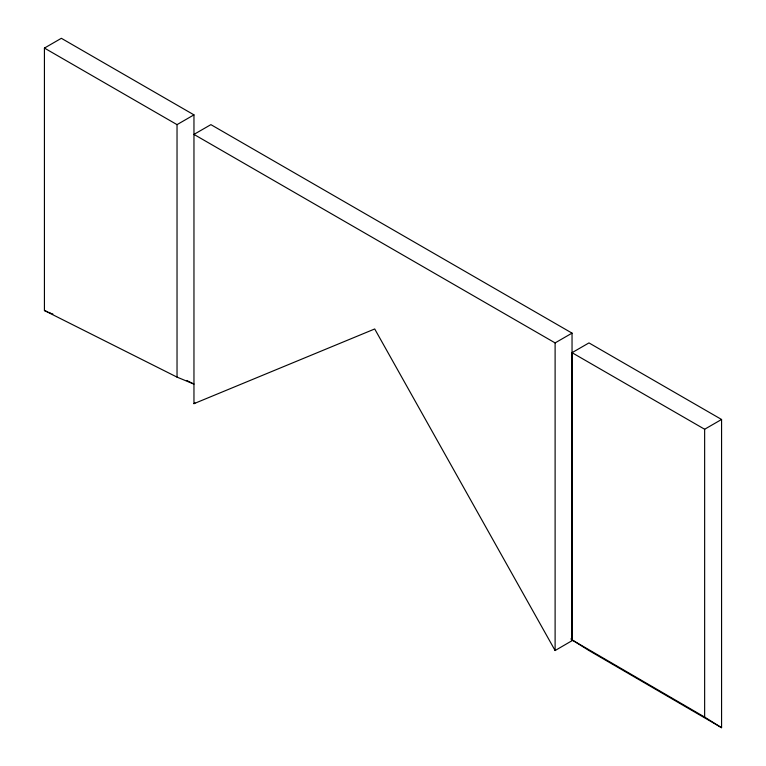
<?xml version="1.0" encoding="UTF-8"?>
<svg xmlns="http://www.w3.org/2000/svg" width="766" height="766" viewBox="0 0 766 766"><rect width="100%" height="100%" fill="white"/><g stroke="black" fill="none" stroke-linecap="round" stroke-linejoin="round"><path stroke-width="1.15" d="M186.713 380.472L193.961 384.111L177.032 377.121L44.428 310.536L44.428 48.076L61.357 38.3L193.961 114.862L193.961 403.663L374.708 328.968L555.111 650.535L572.039 640.682L572.039 333.133L210.889 124.638L193.961 134.404L555.111 342.909L572.039 333.133M177.032 377.121L177.032 124.638L193.961 114.862M555.111 650.535L555.111 342.909M193.961 403.663L195.024 402.973M572.039 352.686L588.968 342.909L721.572 419.471L721.572 727.7L588.968 650.535L572.039 639.907L572.039 352.686L704.643 429.247L721.572 419.471M44.428 310.536L47.607 311.848M48.66 312.289L50.776 313.16M51.839 313.6L52.892 314.041M44.428 48.076L177.032 124.638M572.039 639.907L704.643 717.072L721.572 727.7M570.976 638.796L572.039 640.682M704.643 429.247L704.643 717.072"/></g></svg>
